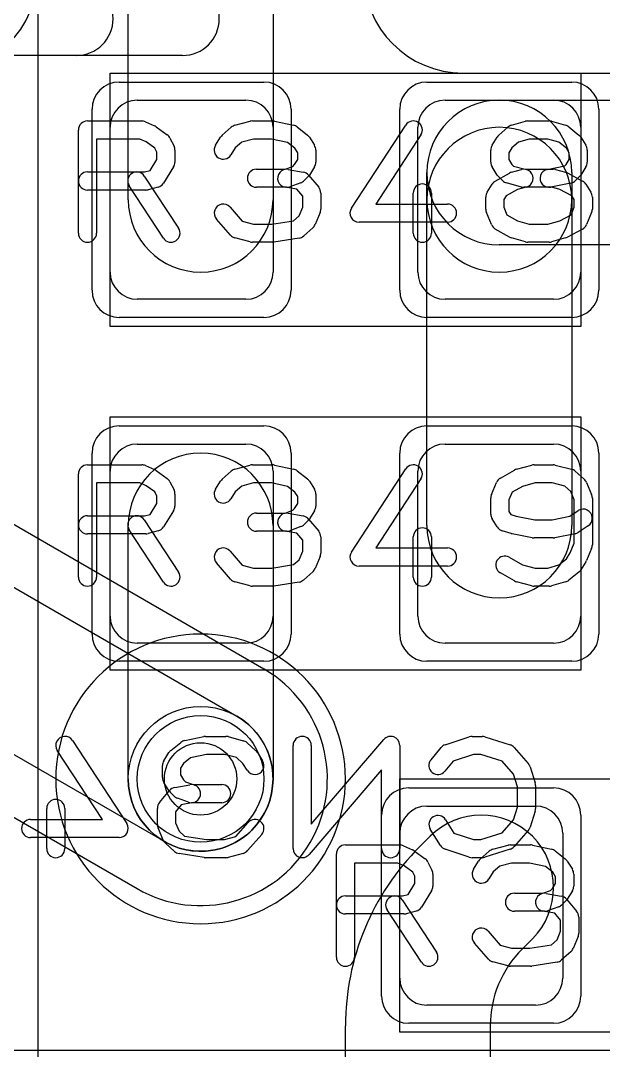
# Model space of a CAD drawing. Extents: x 0 to 20.5, y -1 to 20.
# Drawn here: x 13.503 to 15.113, y 4.65 to 7.495 of the extents above; entities that cross this region are included whole.
import ezdxf

# ---------------------------------------------------------------- set-up
doc = ezdxf.new("R2010")
doc.units = 0
for name, color, linetype in [('Hole', 1, 'CONTINUOUS'), ('L1', 3, 'CONTINUOUS'), ('L2', 3, 'CONTINUOUS'), ('L3', 3, 'CONTINUOUS'), ('L4', 3, 'CONTINUOUS'), ('MetalMask-A', 176, 'CONTINUOUS'), ('PartsArea-A', 111, 'CONTINUOUS'), ('PartsSilk-A', 221, 'CONTINUOUS'), ('PartsSilk-B', 221, 'CONTINUOUS'), ('Resist-A', 2, 'CONTINUOUS'), ('Resist-B', 2, 'CONTINUOUS'), ('Silk-A', 140, 'CONTINUOUS')]:
    doc.layers.add(name, color=color, linetype=linetype)

msp = doc.modelspace()

# ---------------------------------------------------------------- linework, layer by layer
at = {"layer": 'Hole'}
msp.add_circle((14, 5.4), 0.1, dxfattribs=at)
at = {"layer": 'L1'}
for p, q in [((13.54996, 9.50004), (13.54996, 4.45004)), ((13.8, 7), (13.8, 8)), ((14.2, 8), (14.2, 7)), ((13.825, 7.275), (14.125, 7.275)), ((14.675, 7.275), (14.975, 7.275)), ((14.825, 7.275), (15.7, 7.275)), ((13.75, 6.8), (13.75, 7.2)), ((14.2, 7.2), (14.2, 6.8)), ((14.6, 6.8), (14.6, 7.2)), ((15.05, 7.2), (15.05, 6.8)), ((14.625, 7), (14.625, 7.075)), ((15.025, 7.075), (15.025, 7)), ((14.625, 6.1), (14.625, 7)), ((15.025, 7), (15.025, 6.1)), ((15.7, 6.875), (14.825, 6.875)), ((14.125, 6.725), (13.825, 6.725)), ((14.975, 6.725), (14.675, 6.725)), ((13.825, 6.325), (14.125, 6.325)), ((14.675, 6.325), (14.975, 6.325)), ((13.75, 5.85), (13.75, 6.25)), ((14.2, 6.25), (14.2, 5.85)), ((14.6, 5.85), (14.6, 6.25)), ((15.05, 6.25), (15.05, 5.85)), ((13.8, 5.4), (13.8, 6.1)), ((14.2, 6.1), (14.2, 5.4)), ((14.125, 5.775), (13.825, 5.775)), ((14.975, 5.775), (14.675, 5.775)), ((14.625, 5.325), (14.925, 5.325)), ((14.55, 4.85), (14.55, 5.25)), ((14.60503, 5.21287), (14.63358, 5.24142)), ((15, 5.25), (15, 4.85)), ((14.91642, 4.95858), (14.88787, 4.93003)), ((14.925, 4.775), (14.625, 4.775)), ((14.4, 2.44853), (14.4, 4.71789)), ((14.8, 4.71789), (14.8, 2.44853))]:
    msp.add_line(p, q, dxfattribs=at)
msp.add_circle((14, 5.4), 0.2, dxfattribs=at)
for centre, radius, start, end in [((13.825, 7.2), 0.075, 90, 180), ((14.125, 7.2), 0.075, 0, 90), ((14.675, 7.2), 0.075, 90, 180), ((14.825, 7.075), 0.2, 0, 180), ((14.825, 7.075), 0.2, 90, -90), ((14.975, 7.2), 0.075, 0, 90), ((14.825, 7), 0.2, 0, 180), ((14, 7), 0.2, 180, 0), ((14.825, 7), 0.2, 180, 0), ((13.825, 6.8), 0.075, 180, -90), ((14.125, 6.8), 0.075, -90, 0), ((14.675, 6.8), 0.075, 180, -90), ((14.975, 6.8), 0.075, -90, 0), ((13.825, 6.25), 0.075, 90, 180), ((14.125, 6.25), 0.075, 0, 90), ((14.675, 6.25), 0.075, 90, 180), ((14.975, 6.25), 0.075, 0, 90), ((14, 6.1), 0.2, 0, 180), ((14.825, 6.1), 0.2, 180, 0), ((13.825, 5.85), 0.075, 180, -90), ((14.125, 5.85), 0.075, -90, 0), ((14.675, 5.85), 0.075, 180, -90), ((14.975, 5.85), 0.075, -90, 0), ((14, 5.4), 0.2, 180, 0), ((14.625, 5.25), 0.075, 90, 180), ((14.925, 5.25), 0.075, 0, 90), ((14.775, 5.1), 0.2, -45, 135), ((15.1, 4.71789), 0.7, 134.99942, 180), ((15.1, 4.71789), 0.3, 134.99865, 180), ((14.625, 4.85), 0.075, 180, -90), ((14.925, 4.85), 0.075, -90, 0)]:
    msp.add_arc(centre, radius, start, end, dxfattribs=at)
at = {"layer": 'L2'}
for start, end in [(90, -90), (-90, 90)]:
    msp.add_arc((14, 5.4), 0.40004, start, end, dxfattribs=at)
at = {"layer": 'L3'}
for start, end in [(90, -90), (-90, 90)]:
    msp.add_arc((14, 5.4), 0.40004, start, end, dxfattribs=at)
at = {"layer": 'L4'}
for p, q in [((14.17501, 5.70314), (10.03053, 8.09596)), ((9.95551, 7.96603), (14.1, 5.57321)), ((13.9, 5.22679), (9.75551, 7.61962)), ((9.68051, 7.48968), (13.82498, 5.09686)), ((14.725, 7.34996), (15.275, 7.34996)), ((15.28757, 4.65004), (13.42681, 4.65004))]:
    msp.add_line(p, q, dxfattribs=at)
msp.add_circle((14, 5.4), 0.2, dxfattribs=at)
for centre, radius, start, end in [((13.275, 7.625), 0.27504, -90, 0), ((14.725, 7.625), 0.27504, 180, -90), ((14, 5.4), 0.35004, -120.00029, 59.9183), ((14.2125, 5.76807), 0.07498, -120.00175, -119.61502), ((14, 5.4), 0.2, -119.9993, 60.00003)]:
    msp.add_arc(centre, radius, start, end, dxfattribs=at)
at = {"layer": 'MetalMask-A'}
for p, q in [((13.825, 7.275), (14.125, 7.275)), ((14.675, 7.275), (14.975, 7.275)), ((13.75, 6.8), (13.75, 7.2)), ((14.2, 7.2), (14.2, 6.8)), ((14.6, 6.8), (14.6, 7.2)), ((15.05, 7.2), (15.05, 6.8)), ((14.125, 6.725), (13.825, 6.725)), ((14.975, 6.725), (14.675, 6.725)), ((13.825, 6.325), (14.125, 6.325)), ((14.675, 6.325), (14.975, 6.325)), ((13.75, 5.85), (13.75, 6.25)), ((14.2, 6.25), (14.2, 5.85)), ((14.6, 5.85), (14.6, 6.25)), ((15.05, 6.25), (15.05, 5.85)), ((14.125, 5.775), (13.825, 5.775)), ((14.975, 5.775), (14.675, 5.775)), ((14.625, 5.325), (14.925, 5.325)), ((14.55, 4.85), (14.55, 5.25)), ((15, 5.25), (15, 4.85)), ((14.925, 4.775), (14.625, 4.775))]:
    msp.add_line(p, q, dxfattribs=at)
for centre, start, end in [((13.825, 7.2), 90, 180), ((14.125, 7.2), 0, 90), ((14.675, 7.2), 90, 180), ((14.975, 7.2), 0, 90), ((13.825, 6.8), 180, -90), ((14.125, 6.8), -90, 0), ((14.675, 6.8), 180, -90), ((14.975, 6.8), -90, 0), ((13.825, 6.25), 90, 180), ((14.125, 6.25), 0, 90), ((14.675, 6.25), 90, 180), ((14.975, 6.25), 0, 90), ((13.825, 5.85), 180, -90), ((14.125, 5.85), -90, 0), ((14.675, 5.85), 180, -90), ((14.975, 5.85), -90, 0), ((14.625, 5.25), 90, 180), ((14.925, 5.25), 0, 90), ((14.625, 4.85), 180, -90), ((14.925, 4.85), -90, 0)]:
    msp.add_arc(centre, 0.075, start, end, dxfattribs=at)
at = {"layer": 'PartsArea-A'}
for p, q in [((13.75, 6.65), (13.75, 7.35)), ((13.75, 7.35), (15.05, 7.35)), ((15.05, 7.35), (15.05, 6.65)), ((15.05, 6.65), (13.75, 6.65)), ((13.75, 6.4), (15.05, 6.4)), ((13.75, 5.7), (13.75, 6.4)), ((15.05, 6.4), (15.05, 5.7)), ((15.05, 5.7), (13.75, 5.7)), ((14.55, 5.4), (15.85, 5.4)), ((14.55, 4.7), (14.55, 5.4)), ((15.85, 4.7), (14.55, 4.7))]:
    msp.add_line(p, q, dxfattribs=at)
at = {"layer": 'PartsSilk-A'}
for p, q in [((13.95, 7.3984), (12.15, 7.3984)), ((13.6875, 7.21759), (13.8375, 7.21759)), ((13.84765, 7.21544), (13.87265, 7.20433)), ((13.8772, 7.2017), (13.90776, 7.17948)), ((14.05978, 7.17795), (14.08478, 7.20017)), ((14.09495, 7.20564), (14.13662, 7.21675)), ((14.14306, 7.21759), (14.19861, 7.21759)), ((14.20376, 7.21705), (14.25654, 7.20594)), ((14.26701, 7.201), (14.29479, 7.17878)), ((14.41657, 6.97663), (14.56657, 7.20626)), ((14.82367, 7.17795), (14.84867, 7.20017)), ((14.85841, 7.20552), (14.8973, 7.21663)), ((14.90417, 7.21759), (14.9625, 7.21759)), ((14.96937, 7.21663), (15.00826, 7.20552)), ((15.01701, 7.201), (15.04479, 7.17878)), ((13.6625, 6.90741), (13.6625, 7.19259)), ((13.91542, 7.17044), (13.92653, 7.14822)), ((14.0413, 7.15029), (14.05519, 7.17251)), ((14.30037, 7.17251), (14.31426, 7.15029)), ((14.60843, 7.17892), (14.48369, 6.98796)), ((14.80519, 7.15029), (14.81908, 7.17251)), ((15.05037, 7.17251), (15.06426, 7.15029)), ((13.8322, 7.16759), (13.7125, 7.16759)), ((13.7125, 7.16759), (13.7125, 6.90741)), ((13.84993, 7.15971), (13.8322, 7.16759)), ((13.87343, 7.14263), (13.84993, 7.15971)), ((13.87917, 7.13114), (13.87343, 7.14263)), ((14.09568, 7.14296), (14.0837, 7.12379)), ((14.11356, 7.15885), (14.09568, 7.14296)), ((14.14634, 7.16759), (14.11356, 7.15885)), ((14.19601, 7.16759), (14.14634, 7.16759)), ((14.24042, 7.15824), (14.19601, 7.16759)), ((14.26023, 7.1424), (14.24042, 7.15824)), ((14.26806, 7.12987), (14.26023, 7.1424)), ((14.85957, 7.14296), (14.85139, 7.12987)), ((14.87763, 7.15901), (14.85957, 7.14296)), ((14.90767, 7.16759), (14.87763, 7.15901)), ((14.959, 7.16759), (14.90767, 7.16759)), ((14.9897, 7.15882), (14.959, 7.16759)), ((15.01023, 7.1424), (14.9897, 7.15882)), ((15.01806, 7.12987), (15.01023, 7.1424)), ((13.87917, 7.11087), (13.87917, 7.13114)), ((13.92917, 7.13704), (13.92917, 7.1037)), ((14.26806, 7.11087), (14.26806, 7.12987)), ((14.31806, 7.13704), (14.31806, 7.1037)), ((14.80139, 7.1037), (14.80139, 7.13704)), ((14.85139, 7.12987), (14.85139, 7.11087)), ((15.01806, 7.11087), (15.01806, 7.12987)), ((15.06806, 7.13704), (15.06806, 7.1037)), ((13.86042, 7.08087), (13.87917, 7.11087)), ((13.92537, 7.09045), (13.89759, 7.04601)), ((14.15417, 7.08426), (14.2331, 7.08426)), ((14.2331, 7.08426), (14.2543, 7.09197)), ((14.24188, 7.08387), (14.28355, 7.07646)), ((14.2543, 7.09197), (14.25948, 7.09715)), ((14.25948, 7.09715), (14.26806, 7.11087)), ((14.31426, 7.09045), (14.30037, 7.06823)), ((14.81908, 7.06823), (14.80519, 7.09045)), ((14.85139, 7.11087), (14.85997, 7.09715)), ((14.85997, 7.09715), (14.86432, 7.0928)), ((14.86432, 7.0928), (14.89634, 7.08426)), ((14.89634, 7.08426), (14.97361, 7.08426)), ((14.9576, 7.08377), (15.00574, 7.0934)), ((15.00574, 7.0934), (15.00948, 7.09715)), ((15.00948, 7.09715), (15.01806, 7.11087)), ((15.06426, 7.09045), (15.05037, 7.06823)), ((13.6875, 7.07685), (13.84533, 7.07685)), ((13.84453, 7.06553), (13.93898, 6.92109)), ((13.84533, 7.07685), (13.86042, 7.08087)), ((14.29685, 7.0638), (14.28574, 7.05269)), ((14.29838, 7.06785), (14.32615, 7.03452)), ((14.81399, 7.05134), (14.85288, 7.07356)), ((14.83371, 7.05269), (14.8226, 7.0638)), ((14.85884, 7.07601), (14.88662, 7.08342)), ((14.98005, 7.08342), (15.00783, 7.07601)), ((15.01315, 7.07391), (15.05482, 7.05169)), ((15.04685, 7.0638), (15.03574, 7.05269)), ((13.84861, 7.02685), (13.6875, 7.02685)), ((13.89714, 6.89373), (13.80269, 7.03817)), ((13.88283, 7.0351), (13.85505, 7.02769)), ((14.2375, 7.03426), (14.15417, 7.03426)), ((14.26581, 7.02883), (14.23312, 7.03465)), ((14.2766, 7.04687), (14.24604, 7.03576)), ((14.28194, 7.00947), (14.26581, 7.02883)), ((14.7913, 7.02066), (14.80519, 7.04288)), ((14.87486, 7.02853), (14.84425, 7.01104)), ((14.88662, 7.0351), (14.84495, 7.04621)), ((14.8995, 7.0351), (14.87486, 7.02853)), ((14.97033, 7.03426), (14.89306, 7.03426)), ((15.02296, 7.04586), (14.9674, 7.03475)), ((14.99217, 7.02844), (14.97033, 7.03426)), ((15.0254, 7.01072), (14.99217, 7.02844)), ((15.06426, 7.04287), (15.07814, 7.02065)), ((14.28194, 6.97907), (14.28194, 7.00947)), ((14.33194, 7.01852), (14.33194, 6.97407)), ((14.5875, 6.90741), (14.5875, 7.01852)), ((14.6375, 7.01852), (14.6375, 6.90741)), ((14.7875, 6.97407), (14.7875, 7.00741)), ((14.84425, 7.01104), (14.8375, 7.00024)), ((14.8375, 7.00024), (14.8375, 6.97907)), ((15.03194, 7.00024), (15.0254, 7.01072)), ((15.03194, 6.97907), (15.03194, 7.00024)), ((15.08194, 7.00741), (15.08194, 6.97407)), ((14.08131, 6.97942), (14.11519, 6.94071)), ((14.27218, 6.95563), (14.28194, 6.97907)), ((14.48369, 6.98796), (14.68194, 6.98796)), ((14.8375, 6.97907), (14.84619, 6.95822)), ((15.02342, 6.9586), (15.03194, 6.97907)), ((14.08258, 6.90206), (14.04369, 6.9465)), ((14.19662, 6.93241), (14.25691, 6.94205)), ((14.25691, 6.94205), (14.27218, 6.95563)), ((14.33002, 6.96446), (14.31614, 6.93113)), ((14.80331, 6.93112), (14.78942, 6.96445)), ((14.84619, 6.95822), (14.87506, 6.94173)), ((14.87506, 6.94173), (14.90767, 6.93241)), ((14.959, 6.93241), (14.99197, 6.94183)), ((14.99197, 6.94183), (15.02342, 6.9586)), ((15.08002, 6.96446), (15.06614, 6.93113)), ((14.11519, 6.94071), (14.14634, 6.93241)), ((14.14634, 6.93241), (14.19662, 6.93241)), ((14.30967, 6.92205), (14.28467, 6.89983)), ((14.68194, 6.93796), (14.4375, 6.93796)), ((14.85288, 6.89681), (14.81399, 6.91903)), ((14.90767, 6.93241), (14.959, 6.93241)), ((15.05482, 6.91868), (15.01315, 6.89646)), ((14.13662, 6.88325), (14.09495, 6.89436)), ((14.27201, 6.89383), (14.20256, 6.88272)), ((14.8973, 6.88337), (14.85841, 6.89448)), ((15.00826, 6.89448), (14.96937, 6.88337)), ((14.19861, 6.88241), (14.14306, 6.88241)), ((14.9625, 6.88241), (14.90417, 6.88241)), ((13.6875, 6.26759), (13.8375, 6.26759)), ((13.84765, 6.26544), (13.87265, 6.25433)), ((14.09495, 6.25564), (14.13662, 6.26675)), ((14.14306, 6.26759), (14.19861, 6.26759)), ((14.20376, 6.26705), (14.25654, 6.25594)), ((14.87273, 6.25564), (14.91439, 6.26675)), ((14.92083, 6.26759), (14.97361, 6.26759)), ((14.97967, 6.26684), (15.02412, 6.25573)), ((13.6625, 5.95741), (13.6625, 6.24259)), ((13.8772, 6.2517), (13.90776, 6.22948)), ((14.05978, 6.22795), (14.08478, 6.25017)), ((14.26701, 6.251), (14.29479, 6.22878)), ((14.41657, 6.02663), (14.56657, 6.25626)), ((14.82788, 6.23097), (14.86677, 6.25319)), ((15.03467, 6.25017), (15.05967, 6.22795)), ((13.8322, 6.21759), (13.7125, 6.21759)), ((13.7125, 6.21759), (13.7125, 5.95741)), ((13.84993, 6.20971), (13.8322, 6.21759)), ((13.87343, 6.19263), (13.84993, 6.20971)), ((13.91542, 6.22044), (13.92653, 6.19822)), ((14.0413, 6.20029), (14.05519, 6.22251)), ((14.11356, 6.20885), (14.09568, 6.19296)), ((14.14634, 6.21759), (14.11356, 6.20885)), ((14.19601, 6.21759), (14.14634, 6.21759)), ((14.24042, 6.20824), (14.19601, 6.21759)), ((14.26023, 6.1924), (14.24042, 6.20824)), ((14.30037, 6.22251), (14.31426, 6.20029)), ((14.60843, 6.22892), (14.48369, 6.03796)), ((14.80331, 6.18555), (14.8172, 6.21888)), ((14.88875, 6.20816), (14.86008, 6.19178)), ((14.92411, 6.21759), (14.88875, 6.20816)), ((14.97053, 6.21759), (14.92411, 6.21759)), ((15.00604, 6.20871), (14.97053, 6.21759)), ((15.02218, 6.19437), (15.00604, 6.20871)), ((15.06614, 6.21887), (15.08002, 6.18554)), ((13.87917, 6.18114), (13.87343, 6.19263)), ((13.87917, 6.16087), (13.87917, 6.18114)), ((13.92917, 6.18704), (13.92917, 6.1537)), ((14.09568, 6.19296), (14.0837, 6.17379)), ((14.26806, 6.17987), (14.26023, 6.1924)), ((14.26806, 6.16087), (14.26806, 6.17987)), ((14.31806, 6.18704), (14.31806, 6.1537)), ((14.80139, 6.13148), (14.80139, 6.17593)), ((14.86008, 6.19178), (14.85139, 6.17093)), ((15.03194, 6.17093), (15.02218, 6.19437)), ((15.08194, 6.17593), (15.08194, 6.0463)), ((13.86042, 6.13087), (13.87917, 6.16087)), ((14.2543, 6.14197), (14.25948, 6.14715)), ((14.25948, 6.14715), (14.26806, 6.16087)), ((14.85139, 6.17093), (14.85139, 6.13865)), ((15.03194, 6.0513), (15.03194, 6.17093)), ((13.6875, 6.12685), (13.84533, 6.12685)), ((13.84533, 6.12685), (13.86042, 6.13087)), ((13.92537, 6.14045), (13.89759, 6.09601)), ((14.15417, 6.13426), (14.2331, 6.13426)), ((14.2331, 6.13426), (14.2543, 6.14197)), ((14.24188, 6.13387), (14.28355, 6.12646)), ((14.29838, 6.11785), (14.32615, 6.08452)), ((14.31426, 6.14045), (14.30037, 6.11823)), ((14.81908, 6.09601), (14.80519, 6.11823)), ((14.85139, 6.13865), (14.85646, 6.13054)), ((14.85646, 6.13054), (14.8713, 6.12614)), ((14.8713, 6.12614), (14.92331, 6.11574)), ((14.97113, 6.11574), (15.01942, 6.12539)), ((15.01942, 6.12539), (15.04307, 6.14117)), ((13.89714, 5.94373), (13.80269, 6.08817)), ((13.84453, 6.11553), (13.93898, 5.97109)), ((14.2766, 6.09687), (14.24604, 6.08576)), ((14.29685, 6.1138), (14.28574, 6.10269)), ((14.92331, 6.11574), (14.97113, 6.11574)), ((15.07081, 6.09957), (15.04304, 6.08105)), ((13.84861, 6.07685), (13.6875, 6.07685)), ((13.88283, 6.0851), (13.85505, 6.07769)), ((14.2375, 6.08426), (14.15417, 6.08426)), ((14.26581, 6.07883), (14.23312, 6.08465)), ((14.28194, 6.05947), (14.26581, 6.07883)), ((14.33194, 6.06852), (14.33194, 6.02407)), ((14.5875, 5.95741), (14.5875, 6.06852)), ((14.6375, 6.06852), (14.6375, 5.95741)), ((14.85818, 6.07788), (14.83318, 6.08529)), ((14.91593, 6.06623), (14.86038, 6.07734)), ((14.97361, 6.06574), (14.92083, 6.06574)), ((15.03407, 6.07734), (14.97851, 6.06623)), ((14.28194, 6.02907), (14.28194, 6.05947)), ((14.48369, 6.03796), (14.68194, 6.03796)), ((15.02077, 6.02447), (15.03194, 6.0513)), ((15.08002, 6.03669), (15.06614, 6.00335)), ((14.08131, 6.02942), (14.11519, 5.99071)), ((14.25691, 5.99205), (14.27218, 6.00563)), ((14.27218, 6.00563), (14.28194, 6.02907)), ((14.33002, 6.01446), (14.31614, 5.98113)), ((14.85268, 6.01245), (14.88875, 5.99184)), ((14.9897, 5.99118), (15.01023, 6.0076)), ((15.01023, 6.0076), (15.02077, 6.02447)), ((14.08258, 5.95206), (14.04369, 5.9965)), ((14.11519, 5.99071), (14.14634, 5.98241)), ((14.14634, 5.98241), (14.19662, 5.98241)), ((14.19662, 5.98241), (14.25691, 5.99205)), ((14.68194, 5.98796), (14.4375, 5.98796)), ((14.88875, 5.99184), (14.92411, 5.98241)), ((14.92411, 5.98241), (14.959, 5.98241)), ((14.959, 5.98241), (14.9897, 5.99118)), ((15.06426, 5.99971), (15.05037, 5.97749)), ((14.30967, 5.97205), (14.28467, 5.94983)), ((14.86677, 5.94681), (14.82788, 5.96903)), ((15.04479, 5.97122), (15.01701, 5.949)), ((14.13662, 5.93325), (14.09495, 5.94436)), ((14.19861, 5.93241), (14.14306, 5.93241)), ((14.27201, 5.94383), (14.20256, 5.93272)), ((14.91439, 5.93325), (14.87273, 5.94436)), ((14.9625, 5.93241), (14.92083, 5.93241)), ((15.00826, 5.94448), (14.96937, 5.93337)), ((14.4, 5.21759), (14.55, 5.21759)), ((14.56015, 5.21544), (14.58515, 5.20433)), ((14.80745, 5.20564), (14.84912, 5.21675)), ((14.85556, 5.21759), (14.91111, 5.21759)), ((14.91626, 5.21705), (14.96904, 5.20594)), ((14.375, 4.90741), (14.375, 5.19259)), ((14.5897, 5.2017), (14.62026, 5.17948)), ((14.77228, 5.17795), (14.79728, 5.20017)), ((14.97951, 5.201), (15.00729, 5.17878)), ((14.5447, 5.16759), (14.425, 5.16759)), ((14.425, 5.16759), (14.425, 4.90741)), ((14.56243, 5.15971), (14.5447, 5.16759)), ((14.58593, 5.14263), (14.56243, 5.15971)), ((14.62792, 5.17044), (14.63903, 5.14822)), ((14.7538, 5.15029), (14.76769, 5.17251)), ((14.82606, 5.15885), (14.80818, 5.14296)), ((14.85884, 5.16759), (14.82606, 5.15885)), ((14.90851, 5.16759), (14.85884, 5.16759)), ((14.95292, 5.15824), (14.90851, 5.16759)), ((14.97273, 5.1424), (14.95292, 5.15824)), ((15.01287, 5.17251), (15.02676, 5.15029)), ((14.59167, 5.13114), (14.58593, 5.14263)), ((14.59167, 5.11087), (14.59167, 5.13114)), ((14.64167, 5.13704), (14.64167, 5.1037)), ((14.80818, 5.14296), (14.7962, 5.12379)), ((14.98056, 5.12987), (14.97273, 5.1424)), ((14.98056, 5.11087), (14.98056, 5.12987)), ((15.03056, 5.13704), (15.03056, 5.1037)), ((14.57292, 5.08087), (14.59167, 5.11087)), ((14.9668, 5.09197), (14.97198, 5.09715)), ((14.97198, 5.09715), (14.98056, 5.11087)), ((14.4, 5.07685), (14.55783, 5.07685)), ((14.55703, 5.06553), (14.65148, 4.92109)), ((14.55783, 5.07685), (14.57292, 5.08087)), ((14.63787, 5.09045), (14.61009, 5.04601)), ((14.86667, 5.08426), (14.9456, 5.08426)), ((14.9456, 5.08426), (14.9668, 5.09197)), ((14.95438, 5.08387), (14.99605, 5.07646)), ((15.01088, 5.06785), (15.03865, 5.03452)), ((15.02676, 5.09045), (15.01287, 5.06823)), ((14.60964, 4.89373), (14.51519, 5.03817)), ((14.9891, 5.04687), (14.95854, 5.03576)), ((15.00935, 5.0638), (14.99824, 5.05269)), ((14.56111, 5.02685), (14.4, 5.02685)), ((14.59533, 5.0351), (14.56755, 5.02769)), ((14.95, 5.03426), (14.86667, 5.03426)), ((14.97831, 5.02883), (14.94562, 5.03465)), ((14.99444, 5.00947), (14.97831, 5.02883)), ((14.99444, 4.97907), (14.99444, 5.00947)), ((15.04444, 5.01852), (15.04444, 4.97407)), ((14.79381, 4.97942), (14.82769, 4.94071)), ((14.98468, 4.95563), (14.99444, 4.97907)), ((14.96941, 4.94205), (14.98468, 4.95563)), ((15.04252, 4.96446), (15.02864, 4.93113)), ((14.79508, 4.90206), (14.75619, 4.9465)), ((14.82769, 4.94071), (14.85884, 4.93241)), ((14.85884, 4.93241), (14.90912, 4.93241)), ((14.90912, 4.93241), (14.96941, 4.94205)), ((15.02217, 4.92205), (14.99717, 4.89983)), ((14.84912, 4.88325), (14.80745, 4.89436)), ((14.98451, 4.89383), (14.91506, 4.88272)), ((14.91111, 4.88241), (14.85556, 4.88241))]:
    msp.add_line(p, q, dxfattribs=at)
for centre, radius, start, end in [((13.95, 7.5), 0.1016, -90, 90), ((13.6875, 7.19259), 0.025, 90, 180), ((13.8375, 7.19259), 0.025, 66.04914, 90), ((13.8625, 7.18148), 0.025, 53.98274, 66.03964), ((14.10139, 7.18148), 0.025, 104.92551, 131.63069), ((14.14306, 7.19259), 0.025, 90, 104.92885), ((14.19861, 7.19259), 0.025, 78.11016, 90), ((14.25139, 7.18148), 0.025, 51.33303, 78.11298), ((14.5875, 7.19259), 0.025, -33.14974, 146.84644), ((14.86528, 7.18148), 0.025, 105.94854, 131.62783), ((14.90417, 7.19259), 0.025, 90, 105.94854), ((14.9625, 7.19259), 0.025, 74.05146, 90), ((15.00139, 7.18148), 0.025, 51.33303, 74.05146), ((13.89306, 7.15926), 0.025, 26.56505, 53.97932), ((14.07639, 7.15926), 0.025, 131.62783, 147.98998), ((14.27917, 7.15926), 0.025, 32.00538, 51.34522), ((14.84028, 7.15926), 0.025, 131.62783, 147.99462), ((15.02917, 7.15926), 0.025, 32.00538, 51.33303), ((13.90417, 7.13704), 0.025, 0, 26.56505), ((14.0625, 7.13704), 0.025, 147.99462, -32.01002), ((14.29306, 7.13704), 0.025, 0, 32.01002), ((14.82639, 7.13704), 0.025, 147.99462, 180), ((15.04306, 7.13704), 0.025, 0, 32.00538), ((13.90417, 7.1037), 0.025, -32.00538, 0), ((14.15417, 7.05926), 0.025, 90, -90), ((14.2375, 7.05926), 0.025, 79.90837, -100.08326), ((14.29306, 7.1037), 0.025, -32.00538, 0), ((14.82639, 7.1037), 0.025, 180, -147.99462), ((14.89306, 7.05926), 0.025, -75.07449, 104.93527), ((14.9625, 7.05926), 0.025, 101.30544, -78.69205), ((14.97361, 7.05926), 0.025, 75.07449, 90), ((15.04306, 7.1037), 0.025, -32.00538, 0), ((13.6875, 7.05185), 0.025, 90, -90), ((13.82361, 7.05185), 0.025, 33.18146, -146.81914), ((14.27917, 7.05185), 0.025, 39.7909, 79.91674), ((14.27917, 7.08148), 0.025, -45, -32.01002), ((14.84028, 7.08148), 0.025, -147.99462, -135), ((14.86528, 7.05185), 0.025, 104.92551, 119.74171), ((15.00139, 7.05185), 0.025, 61.9383, 75.06473), ((15.02917, 7.08148), 0.025, -45, -32.00538), ((13.84861, 7.05185), 0.025, -90, -75.06473), ((13.87639, 7.05926), 0.025, -75.07449, -32.01002), ((14.2375, 7.05926), 0.025, -90, -70.02141), ((14.26806, 7.07037), 0.025, -70.02864, -45), ((14.30694, 7.01852), 0.025, 0, 39.8005), ((14.6125, 7.01852), 0.025, 0, 180), ((14.82639, 7.02963), 0.025, 119.73351, 147.98998), ((14.85139, 7.07037), 0.025, -135, -104.92551), ((14.89306, 7.05926), 0.025, -104.92551, -90), ((15.01806, 7.07037), 0.025, -78.69456, -45), ((15.04306, 7.02963), 0.025, 31.98594, 61.9318), ((14.8125, 7.00741), 0.025, 147.99462, 180), ((15.05694, 7.00741), 0.025, 0, 31.99147), ((14.0625, 6.96296), 0.025, 41.18808, -138.81042), ((14.30694, 6.97407), 0.025, -22.60576, 0), ((14.4375, 6.96296), 0.025, 146.85026, -90), ((14.68194, 6.96296), 0.025, -90, 90), ((14.8125, 6.97407), 0.025, 180, -157.37647), ((15.05694, 6.97407), 0.025, -22.60576, 0), ((13.91806, 6.90741), 0.025, -146.81854, 33.18086), ((14.29306, 6.94074), 0.025, -48.37217, -22.60888), ((14.82639, 6.94074), 0.025, -157.37309, -119.74171), ((15.04306, 6.94074), 0.025, -61.9383, -22.60888), ((13.6875, 6.90741), 0.025, 180, 0), ((14.10139, 6.91852), 0.025, -138.81192, -104.92885), ((14.26806, 6.91852), 0.025, -80.91063, -48.36931), ((14.6125, 6.90741), 0.025, 180, 0), ((14.86528, 6.91852), 0.025, -119.73351, -105.94345), ((15.00139, 6.91852), 0.025, -74.05146, -61.9318), ((14.14306, 6.90741), 0.025, -104.92551, -90), ((14.19861, 6.90741), 0.025, -90, -80.91133), ((14.90417, 6.90741), 0.025, -105.94854, -90), ((14.9625, 6.90741), 0.025, -90, -74.05655), ((13.6875, 6.24259), 0.025, 90, 180), ((13.8375, 6.24259), 0.025, 66.04914, 90), ((14.14306, 6.24259), 0.025, 90, 104.92885), ((14.19861, 6.24259), 0.025, 78.11016, 90), ((14.5875, 6.24259), 0.025, -33.14974, 146.84644), ((14.92083, 6.24259), 0.025, 90, 104.93227), ((14.97361, 6.24259), 0.025, 75.96932, 90), ((13.8625, 6.23148), 0.025, 53.98274, 66.03964), ((14.10139, 6.23148), 0.025, 104.92551, 131.63069), ((14.25139, 6.23148), 0.025, 51.33303, 78.11298), ((14.84028, 6.20926), 0.025, 119.73351, 157.37647), ((14.87917, 6.23148), 0.025, 104.92551, 119.74171), ((15.01806, 6.23148), 0.025, 48.37217, 75.96679), ((13.89306, 6.20926), 0.025, 26.56505, 53.97932), ((14.07639, 6.20926), 0.025, 131.62783, 147.98998), ((14.27917, 6.20926), 0.025, 32.00538, 51.34522), ((15.04306, 6.20926), 0.025, 22.60576, 48.36931), ((13.90417, 6.18704), 0.025, 0, 26.56505), ((14.0625, 6.18704), 0.025, 147.99462, -32.01002), ((14.29306, 6.18704), 0.025, 0, 32.01002), ((14.82639, 6.17593), 0.025, 157.37309, 180), ((15.05694, 6.17593), 0.025, 0, 22.60888), ((13.90417, 6.1537), 0.025, -32.00538, 0), ((14.29306, 6.1537), 0.025, -32.00538, 0), ((15.05694, 6.12037), 0.025, -56.30358, 123.69959), ((13.6875, 6.10185), 0.025, 90, -90), ((13.82361, 6.10185), 0.025, 33.18146, -146.81914), ((14.15417, 6.10926), 0.025, 90, -90), ((14.2375, 6.10926), 0.025, 79.90837, -100.08326), ((14.27917, 6.10185), 0.025, 39.7909, 79.91674), ((14.27917, 6.13148), 0.025, -45, -32.01002), ((14.82639, 6.13148), 0.025, 180, -147.98998), ((13.87639, 6.10926), 0.025, -75.07449, -32.01002), ((14.26806, 6.12037), 0.025, -70.02864, -45), ((14.6125, 6.06852), 0.025, 0, 180), ((14.84028, 6.10926), 0.025, -147.99462, -106.50982), ((13.84861, 6.10185), 0.025, -90, -75.06473), ((14.2375, 6.10926), 0.025, -90, -70.02141), ((14.30694, 6.06852), 0.025, 0, 39.8005), ((14.86528, 6.10185), 0.025, -106.49948, -101.30993), ((14.92083, 6.09074), 0.025, -101.30544, -90), ((14.97361, 6.09074), 0.025, -90, -78.69205), ((15.02917, 6.10185), 0.025, -78.69456, -56.30041), ((14.0625, 6.01296), 0.025, 41.18808, -138.81042), ((14.68194, 6.01296), 0.025, -90, 90), ((15.05694, 6.0463), 0.025, -22.60576, 0), ((14.30694, 6.02407), 0.025, -22.60576, 0), ((14.4375, 6.01296), 0.025, 146.85026, -90), ((14.84028, 5.99074), 0.025, 60.26649, -119.74171), ((15.04306, 6.01296), 0.025, -32.00538, -22.60278), ((14.29306, 5.99074), 0.025, -48.37217, -22.60888), ((15.02917, 5.99074), 0.025, -51.33303, -32.01002), ((13.6875, 5.95741), 0.025, 180, 0), ((13.91806, 5.95741), 0.025, -146.81854, 33.18086), ((14.10139, 5.96852), 0.025, -138.81192, -104.92885), ((14.26806, 5.96852), 0.025, -80.91063, -48.36931), ((14.6125, 5.95741), 0.025, 180, 0), ((14.87917, 5.96852), 0.025, -119.73351, -104.93227), ((15.00139, 5.96852), 0.025, -74.05146, -51.34522), ((14.14306, 5.95741), 0.025, -104.92551, -90), ((14.19861, 5.95741), 0.025, -90, -80.91133), ((14.92083, 5.95741), 0.025, -104.92551, -90), ((14.9625, 5.95741), 0.025, -90, -74.05655), ((14.4, 5.19259), 0.025, 90, 180), ((14.55, 5.19259), 0.025, 66.04914, 90), ((14.85556, 5.19259), 0.025, 90, 104.92885), ((14.91111, 5.19259), 0.025, 78.11016, 90), ((14.575, 5.18148), 0.025, 53.98274, 66.03964), ((14.60556, 5.15926), 0.025, 26.56505, 53.97932), ((14.78889, 5.15926), 0.025, 131.62783, 147.98998), ((14.81389, 5.18148), 0.025, 104.92551, 131.63069), ((14.96389, 5.18148), 0.025, 51.33303, 78.11298), ((14.99167, 5.15926), 0.025, 32.00538, 51.34522), ((14.775, 5.13704), 0.025, 147.99462, -32.01002), ((15.00556, 5.13704), 0.025, 0, 32.01002), ((14.61667, 5.13704), 0.025, 0, 26.56505), ((14.61667, 5.1037), 0.025, -32.00538, 0), ((15.00556, 5.1037), 0.025, -32.00538, 0), ((14.4, 5.05185), 0.025, 90, -90), ((14.53611, 5.05185), 0.025, 33.18146, -146.81914), ((14.86667, 5.05926), 0.025, 90, -90), ((14.95, 5.05926), 0.025, 79.90837, -100.08326), ((14.99167, 5.05185), 0.025, 39.7909, 79.91674), ((14.99167, 5.08148), 0.025, -45, -32.01002), ((14.58889, 5.05926), 0.025, -75.07449, -32.01002), ((14.95, 5.05926), 0.025, -90, -70.02141), ((14.98056, 5.07037), 0.025, -70.02864, -45), ((14.56111, 5.05185), 0.025, -90, -75.06473), ((15.01944, 5.01852), 0.025, 0, 39.8005), ((14.775, 4.96296), 0.025, 41.18808, -138.81042), ((15.01944, 4.97407), 0.025, -22.60576, 0), ((15.00556, 4.94074), 0.025, -48.37217, -22.60888), ((14.4, 4.90741), 0.025, 180, 0), ((14.63056, 4.90741), 0.025, -146.81854, 33.18086), ((14.81389, 4.91852), 0.025, -138.81192, -104.92885), ((14.98056, 4.91852), 0.025, -80.91063, -48.36931), ((14.85556, 4.90741), 0.025, -104.92551, -90), ((14.91111, 4.90741), 0.025, -90, -80.91133)]:
    msp.add_arc(centre, radius, start, end, dxfattribs=at)
at = {"layer": 'PartsSilk-B'}
for p, q in [((13.64593, 5.50626), (13.79593, 5.27663)), ((13.91771, 5.47878), (13.94549, 5.501)), ((13.95596, 5.50594), (14.00874, 5.51705)), ((14.01389, 5.51759), (14.06944, 5.51759)), ((14.07588, 5.51675), (14.11755, 5.50564)), ((14.12772, 5.50017), (14.15272, 5.47795)), ((14.25556, 5.20741), (14.25556, 5.49259)), ((14.30556, 5.27499), (14.50602, 5.50886)), ((14.30556, 5.49259), (14.30556, 5.27499)), ((14.55, 5.49259), (14.55, 5.20741)), ((14.67543, 5.49409), (14.7421, 5.51631)), ((14.75, 5.51759), (14.77778, 5.51759)), ((14.7854, 5.5164), (14.85484, 5.49418)), ((13.72881, 5.28796), (13.60407, 5.47892)), ((13.89824, 5.45029), (13.91213, 5.47251)), ((14.01649, 5.46759), (13.97208, 5.45824)), ((14.06616, 5.46759), (14.01649, 5.46759)), ((14.09894, 5.45885), (14.06616, 5.46759)), ((14.15731, 5.47251), (14.1712, 5.45029)), ((14.63635, 5.45304), (14.66412, 5.48637)), ((14.75406, 5.46759), (14.69798, 5.4489)), ((14.77388, 5.46759), (14.75406, 5.46759)), ((14.83298, 5.44868), (14.77388, 5.46759)), ((14.86603, 5.48683), (14.90492, 5.44239)), ((13.89444, 5.4037), (13.89444, 5.43704)), ((13.95227, 5.4424), (13.94444, 5.42987)), ((13.97208, 5.45824), (13.95227, 5.4424)), ((14.11682, 5.44296), (14.09894, 5.45885)), ((14.1288, 5.42379), (14.11682, 5.44296)), ((14.69798, 5.4489), (14.67477, 5.42104)), ((14.86382, 5.41344), (14.83298, 5.44868)), ((13.94444, 5.42987), (13.94444, 5.41087)), ((13.94444, 5.41087), (13.95302, 5.39715)), ((14.5, 5.42501), (14.29954, 5.19114)), ((14.5, 5.20741), (14.5, 5.42501)), ((14.875, 5.37766), (14.86382, 5.41344)), ((14.90997, 5.43339), (14.92386, 5.38894)), ((13.91213, 5.36823), (13.89824, 5.39045)), ((13.92895, 5.37646), (13.97062, 5.38387)), ((13.95302, 5.39715), (13.9582, 5.39197)), ((13.9582, 5.39197), (13.9794, 5.38426)), ((13.9794, 5.38426), (14.05833, 5.38426)), ((14.875, 5.32234), (14.875, 5.37766)), ((14.925, 5.38148), (14.925, 5.31852)), ((13.88635, 5.33452), (13.91412, 5.36785)), ((13.92676, 5.35269), (13.91565, 5.3638)), ((13.94669, 5.32883), (13.93056, 5.30947)), ((13.96646, 5.33576), (13.9359, 5.34687)), ((13.97938, 5.33465), (13.94669, 5.32883)), ((14.05833, 5.33426), (13.975, 5.33426)), ((14.86382, 5.28656), (14.875, 5.32234)), ((13.575, 5.20741), (13.575, 5.31852)), ((13.625, 5.31852), (13.625, 5.20741)), ((13.88056, 5.27407), (13.88056, 5.31852)), ((13.93056, 5.30947), (13.93056, 5.27907)), ((14.92386, 5.31106), (14.90997, 5.26661)), ((13.53056, 5.28796), (13.72881, 5.28796)), ((13.89636, 5.23113), (13.88248, 5.26446)), ((13.93056, 5.27907), (13.94032, 5.25563)), ((14.09731, 5.24071), (14.13119, 5.27942)), ((14.67676, 5.28732), (14.69977, 5.2505)), ((14.83298, 5.25132), (14.86382, 5.28656)), ((13.775, 5.23796), (13.53056, 5.23796)), ((13.94032, 5.25563), (13.95559, 5.24205)), ((13.95559, 5.24205), (14.01588, 5.23241)), ((14.06616, 5.23241), (14.09731, 5.24071)), ((14.16881, 5.2465), (14.12992, 5.20206)), ((14.66213, 5.21638), (14.63436, 5.26082)), ((14.69977, 5.2505), (14.75406, 5.23241)), ((14.77388, 5.23241), (14.83298, 5.25132)), ((14.90492, 5.25761), (14.86603, 5.21317)), ((13.92783, 5.19983), (13.90283, 5.22205)), ((14.01588, 5.23241), (14.06616, 5.23241)), ((14.75406, 5.23241), (14.77388, 5.23241)), ((14.00994, 5.18272), (13.94049, 5.19383)), ((14.06944, 5.18241), (14.01389, 5.18241)), ((14.11755, 5.19436), (14.07588, 5.18325)), ((14.7421, 5.18369), (14.67543, 5.20591)), ((14.77778, 5.18241), (14.75, 5.18241)), ((14.85484, 5.20582), (14.7854, 5.1836))]:
    msp.add_line(p, q, dxfattribs=at)
for centre, start, end in [((13.625, 5.49259), 33.14974, -146.84644), ((13.96111, 5.48148), 101.88984, 128.66697), ((14.01389, 5.49259), 90, 101.88984), ((14.06944, 5.49259), 75.07449, 90), ((14.11111, 5.48148), 48.37217, 75.07449), ((14.28056, 5.49259), 0, 180), ((14.525, 5.49259), 0, 139.39622), ((14.68333, 5.47037), 108.42046, 140.1995), ((14.75, 5.49259), 90, 108.43237), ((14.77778, 5.49259), 72.25358, 90), ((14.84722, 5.47037), 41.18808, 72.25593), ((13.93333, 5.45926), 128.66697, 147.99462), ((14.13611, 5.45926), 32.00538, 48.37217), ((13.91944, 5.43704), 147.99462, 180), ((14.15, 5.43704), -147.99462, 32.01002), ((14.65556, 5.43704), 140.2091, -39.8005), ((14.88611, 5.42593), 17.36223, 41.18958), ((13.91944, 5.4037), 180, -147.99462), ((13.975, 5.35926), -79.90837, 100.08326), ((14.05833, 5.35926), -90, 90), ((14.9, 5.38148), 0, 17.35329), ((13.93333, 5.38148), -147.99462, -135), ((13.93333, 5.35185), 100.09163, 140.2091), ((13.94444, 5.37037), -135, -109.97136), ((13.6, 5.31852), 0, 180), ((13.90556, 5.31852), 140.2091, 180), ((13.975, 5.35926), -109.97136, -90), ((14.65556, 5.27407), 32.00538, -147.99925), ((14.9, 5.31852), -17.36223, 0), ((13.53056, 5.26296), 90, -90), ((13.775, 5.26296), -90, 33.15356), ((13.90556, 5.27407), 180, -157.39424), ((14.15, 5.26296), -41.18808, 138.81042), ((14.88611, 5.27407), -41.18808, -17.35329), ((13.6, 5.20741), 180, 0), ((13.91944, 5.24074), -157.39424, -131.62783), ((14.28056, 5.20741), 180, -40.6013), ((14.525, 5.20741), 180, 0), ((14.68333, 5.22963), -147.99462, -108.43237), ((14.84722, 5.22963), -72.25358, -41.18958), ((13.94444, 5.21852), -131.62783, -99.08937), ((14.01389, 5.20741), -99.08937, -90), ((14.06944, 5.20741), -90, -75.07449), ((14.11111, 5.21852), -75.07449, -41.18808), ((14.75, 5.20741), -108.42046, -90), ((14.77778, 5.20741), -90, -72.25593)]:
    msp.add_arc(centre, 0.025, start, end, dxfattribs=at)
at = {"layer": 'Resist-A'}
for p, q in [((13.775, 7.325), (14.175, 7.325)), ((14.625, 7.325), (15.025, 7.325)), ((13.7, 6.75), (13.7, 7.25)), ((14.25, 7.25), (14.25, 6.75)), ((14.55, 6.75), (14.55, 7.25)), ((15.1, 7.25), (15.1, 6.75)), ((14.175, 6.675), (13.775, 6.675)), ((15.025, 6.675), (14.625, 6.675)), ((13.775, 6.375), (14.175, 6.375)), ((14.625, 6.375), (15.025, 6.375)), ((13.7, 5.8), (13.7, 6.3)), ((14.25, 6.3), (14.25, 5.8)), ((14.55, 5.8), (14.55, 6.3)), ((15.1, 6.3), (15.1, 5.8)), ((14.175, 5.725), (13.775, 5.725)), ((15.025, 5.725), (14.625, 5.725)), ((14.575, 5.375), (14.975, 5.375)), ((14.5, 4.8), (14.5, 5.3)), ((15.05, 5.3), (15.05, 4.8)), ((14.975, 4.725), (14.575, 4.725))]:
    msp.add_line(p, q, dxfattribs=at)
msp.add_circle((14, 5.4), 0.175, dxfattribs=at)
for centre, start, end in [((13.775, 7.25), 90, 180), ((14.175, 7.25), 0, 90), ((14.625, 7.25), 90, 180), ((15.025, 7.25), 0, 90), ((13.775, 6.75), 180, -90), ((14.175, 6.75), -90, 0), ((14.625, 6.75), 180, -90), ((15.025, 6.75), -90, 0), ((13.775, 6.3), 90, 180), ((14.175, 6.3), 0, 90), ((14.625, 6.3), 90, 180), ((15.025, 6.3), 0, 90), ((13.775, 5.8), 180, -90), ((14.175, 5.8), -90, 0), ((14.625, 5.8), 180, -90), ((15.025, 5.8), -90, 0), ((14.575, 5.3), 90, 180), ((14.975, 5.3), 0, 90), ((14.575, 4.8), 180, -90), ((14.975, 4.8), -90, 0)]:
    msp.add_arc(centre, 0.075, start, end, dxfattribs=at)
at = {"layer": 'Resist-B'}
msp.add_circle((14, 5.4), 0.175, dxfattribs=at)
at = {"layer": 'Silk-A'}
msp.add_line((13.65665, 7.3984), (12.15, 7.3984), dxfattribs=at)
msp.add_arc((13.65665, 7.5), 0.1016, -90, 90, dxfattribs=at)

doc.saveas('drawing.dxf')
